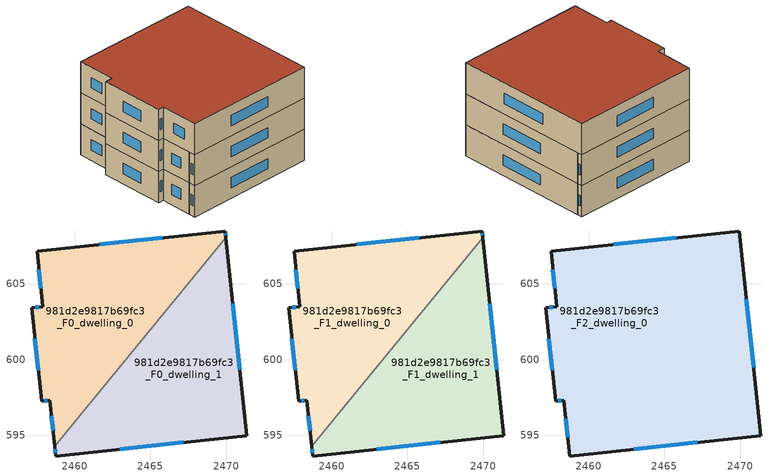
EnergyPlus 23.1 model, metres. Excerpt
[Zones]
981d2e9817b69fc3_F0_dwelling_0
 floor ground (EU_floor_Construction): 2469.93,608.48 2469.97,608.04 2458.7,594.3 2458.37,597.31 2457.84,597.25 2457.17,603.42 2457.89,603.49 2457.53,607.15 z0
 wall outside (EU_wall_Construction): 2469.97,608.04 2469.93,608.48 2457.53,607.15 2457.89,603.49 2457.17,603.42 2457.84,597.25 2458.37,597.31 2458.7,594.3 z0:3
 wall to 981d2e9817b69fc3_F0_dwelling_1 (EU_wall_Construction): 2458.7,594.3 2469.97,608.04 z0:3
 window (EU_Window_Construction): 2458.01,597.27 2458.19,597.29 / 2457.39,601.36 2457.61,599.31 / 2457.65,603.47 2457.41,603.44 / 2457.65,605.93 2457.77,604.71 / 2465.79,608.04 2461.66,607.59 / 2469.96,608.18 2469.94,608.33 / 2458.48,596.31 2458.59,595.3 z1:2
981d2e9817b69fc3_F0_dwelling_1
 floor ground (EU_floor_Construction): 2469.97,608.04 2471.37,594.99 2458.77,593.64 2458.7,594.3 z0
 wall outside (EU_wall_Construction): 2458.7,594.3 2458.77,593.64 2471.37,594.99 2469.97,608.04 z0:3
 window (EU_Window_Construction): 2470.9,599.34 2470.44,603.69 / 2462.97,594.09 2467.17,594.54 / 2458.72,594.08 2458.74,593.86 z1:2
981d2e9817b69fc3_F1_dwelling_0
 floor to 981d2e9817b69fc3_F0_dwelling_0 (EU_floor_Construction): 2469.93,608.48 2469.97,608.04 2458.7,594.3 2458.37,597.31 2457.84,597.25 2457.17,603.42 2457.89,603.49 2457.53,607.15 z3
 wall outside (EU_wall_Construction): 2469.97,608.04 2469.93,608.48 2457.53,607.15 2457.89,603.49 2457.17,603.42 2457.84,597.25 2458.37,597.31 2458.7,594.3 z3:6
 wall to 981d2e9817b69fc3_F1_dwelling_1 (EU_wall_Construction): 2458.7,594.3 2469.97,608.04 z3:6
 window (EU_Window_Construction): 2458.01,597.27 2458.19,597.29 / 2457.39,601.36 2457.61,599.31 / 2457.65,603.47 2457.41,603.44 / 2457.65,605.93 2457.77,604.71 / 2465.79,608.04 2461.66,607.59 / 2469.96,608.18 2469.94,608.33 / 2458.48,596.31 2458.59,595.3 z4:5
981d2e9817b69fc3_F1_dwelling_1
 floor to 981d2e9817b69fc3_F0_dwelling_1 (EU_floor_Construction): 2469.97,608.04 2471.37,594.99 2458.77,593.64 2458.7,594.3 z3
 wall outside (EU_wall_Construction): 2458.7,594.3 2458.77,593.64 2471.37,594.99 2469.97,608.04 z3:6
 window (EU_Window_Construction): 2470.9,599.34 2470.44,603.69 / 2462.97,594.09 2467.17,594.54 / 2458.72,594.08 2458.74,593.86 z4:5
981d2e9817b69fc3_F2_dwelling_0
 floor to 981d2e9817b69fc3_F1_dwelling_0 (EU_floor_Construction): 2469.93,608.48 2469.97,608.04 2458.7,594.3 2458.37,597.31 2457.84,597.25 2457.17,603.42 2457.89,603.49 2457.53,607.15 z6
 floor to 981d2e9817b69fc3_F1_dwelling_1 (EU_floor_Construction): 2469.97,608.04 2471.37,594.99 2458.77,593.64 2458.7,594.3 z6
 wall outside (EU_wall_Construction): 2457.84,597.25 2458.37,597.31 2458.77,593.64 2471.37,594.99 2469.93,608.48 2457.53,607.15 2457.89,603.49 2457.17,603.42 2457.84,597.25 z6:9
 window (EU_Window_Construction): 2458.01,597.27 2458.19,597.29 / 2457.39,601.36 2457.61,599.31 / 2457.65,603.47 2457.41,603.44 / 2457.65,605.93 2457.77,604.71 / 2465.79,608.04 2461.66,607.59 / 2470.89,599.49 2470.41,603.98 / 2462.97,594.09 2467.17,594.54 / 2458.5,596.09 2458.63,594.86 z7:8
 roof outside (EU_roof_Construction): 2471.37,594.99 2469.93,608.48 2457.53,607.15 2457.89,603.49 2457.17,603.42 2457.84,597.25 2458.37,597.31 2458.77,593.64 z9
[Building]
EU S2 Campaign: North Axis=0; Terrain=City; Solar Distribution=FullExterior
[Site:Location]
Bologna: Latitude=44.5; Longitude=11.25; Time Zone=1; Elevation=37
[SizingPeriod:WeatherFileDays]
AnnualSizingPeriod: Begin Month=1; Begin Day of Month=1; End Month=12; End Day of Month=31; Day of Week for Start Day=Monday; Use Weather File Daylight Saving Period=No; Use Weather File Rain and Snow Indicators=No
[MATERIAL]
EU_InternalMass_Material: Roughness=MediumRough; Thickness=0.1; Conductivity=1; Density=1800; Specific Heat=900; Thermal Absorptance=0.9; Solar Absorptance=0.7; Visible Absorptance=0.7
[MATERIAL:NOMASS] Roughness=MediumRough; Thermal Absorptance=0.9; Solar Absorptance=0.7; Visible Absorptance=0.7
Name | Thermal Resistance
EU_wall_NoMass | 0.937881
EU_roof_NoMass | 0.548572
EU_floor_NoMass | 0.71348
[WINDOWMATERIAL:SIMPLEGLAZINGSYSTEM]
EU_Window_SimpleGlazing: UFactor=4.25633; Solar Heat Gain Coefficient=0.85; Visible Transmittance=0.85
[CONSTRUCTION]
EU_wall_Construction: EU_wall_NoMass
EU_roof_Construction: EU_roof_NoMass
EU_floor_Construction: EU_floor_NoMass
EU_InternalMass_Construction: EU_InternalMass_Material
EU_Window_Construction: EU_Window_SimpleGlazing
[ZONE] Type=1; Multiplier=1; Ceiling Height=autocalculate; Floor Area=autocalculate; Part of Total Floor Area=Yes
Name | Volume
981d2e9817b69fc3_F0_dwelling_0 | 261.941
981d2e9817b69fc3_F1_dwelling_0 | 261.943
981d2e9817b69fc3_F2_dwelling_0 | 523.874
981d2e9817b69fc3_F0_dwelling_1; 981d2e9817b69fc3_F1_dwelling_1 | 261.931
[INTERNALMASS] Construction=EU_InternalMass_Construction
Name | Zone or ZoneList | Surface Area
981d2e9817b69fc3_F0_dwelling_0_EU_InternalMass | 981d2e9817b69fc3_F0_dwelling_0 | 87.3137
981d2e9817b69fc3_F0_dwelling_1_EU_InternalMass | 981d2e9817b69fc3_F0_dwelling_1 | 87.3107
981d2e9817b69fc3_F1_dwelling_0_EU_InternalMass | 981d2e9817b69fc3_F1_dwelling_0 | 87.3137
981d2e9817b69fc3_F1_dwelling_1_EU_InternalMass | 981d2e9817b69fc3_F1_dwelling_1 | 87.3107
981d2e9817b69fc3_F2_dwelling_0_EU_InternalMass | 981d2e9817b69fc3_F2_dwelling_0 | 174.628
[OTHEREQUIPMENT] Fuel Type=Electricity; Design Level Calculation Method=Watts/Area; Power per Zone Floor Area=1; Fraction Latent=0; Fraction Radiant=0; Fraction Lost=0; Carbon Dioxide Generation Rate=0; EndUse Subcategory=EU_Step8_InternalGains
Name | Zone or ZoneList or Space or SpaceList | Schedule
EU_Step8_InternalGain_981d2e9817b69fc3_F0_dwelling_0_f000 | 981d2e9817b69fc3_F0_dwelling_0 | EU_Step8_GainSchedule_981d2e9817b69fc3_F0_dwelling_0_f000
EU_Step8_InternalGain_981d2e9817b69fc3_F0_dwelling_1_f000 | 981d2e9817b69fc3_F0_dwelling_1 | EU_Step8_GainSchedule_981d2e9817b69fc3_F0_dwelling_1_f000
EU_Step8_InternalGain_981d2e9817b69fc3_F1_dwelling_0_f000 | 981d2e9817b69fc3_F1_dwelling_0 | EU_Step8_GainSchedule_981d2e9817b69fc3_F1_dwelling_0_f000
EU_Step8_InternalGain_981d2e9817b69fc3_F1_dwelling_1_f000 | 981d2e9817b69fc3_F1_dwelling_1 | EU_Step8_GainSchedule_981d2e9817b69fc3_F1_dwelling_1_f000
EU_Step8_InternalGain_981d2e9817b69fc3_F2_dwelling_0_f000 | 981d2e9817b69fc3_F2_dwelling_0 | EU_Step8_GainSchedule_981d2e9817b69fc3_F2_dwelling_0_f000
[ZONEVENTILATION:DESIGNFLOWRATE] Schedule=EU_AlwaysOn; Design Flow Rate Calculation Method=AirChanges/Hour; Air Changes per Hour=0.687892; Ventilation Type=Natural; Fan Pressure Rise=0; Fan Total Efficiency=1; Constant Term Coefficient=1; Temperature Term Coefficient=0; Velocity Term Coefficient=0; Velocity Squared Term Coefficient=0; Minimum Indoor Temperature=-100; Maximum Indoor Temperature=100; Delta Temperature=-100; Minimum Outdoor Temperature=-100; Maximum Outdoor Temperature=100; Maximum Wind Speed=40
Name | Zone or ZoneList or Space or SpaceList
EU_ConstantAir_981d2e9817b69fc3_F0_dwelling_0 | 981d2e9817b69fc3_F0_dwelling_0
EU_ConstantAir_981d2e9817b69fc3_F0_dwelling_1 | 981d2e9817b69fc3_F0_dwelling_1
EU_ConstantAir_981d2e9817b69fc3_F1_dwelling_0 | 981d2e9817b69fc3_F1_dwelling_0
EU_ConstantAir_981d2e9817b69fc3_F1_dwelling_1 | 981d2e9817b69fc3_F1_dwelling_1
EU_ConstantAir_981d2e9817b69fc3_F2_dwelling_0 | 981d2e9817b69fc3_F2_dwelling_0
[HVACTEMPLATE:THERMOSTAT] Constant Heating Setpoint=20; Constant Cooling Setpoint=50
EU_HeatOnly_981d2e9817b69fc3_F0_dwelling_0; EU_HeatOnly_981d2e9817b69fc3_F0_dwelling_1; EU_HeatOnly_981d2e9817b69fc3_F1_dwelling_0; EU_HeatOnly_981d2e9817b69fc3_F1_dwelling_1; EU_HeatOnly_981d2e9817b69fc3_F2_dwelling_0
[HVACTEMPLATE:ZONE:IDEALLOADSAIRSYSTEM] System Availability Schedule=EU_AlwaysOn; Maximum Heating Supply Air Temperature=50; Minimum Cooling Supply Air Temperature=13; Maximum Heating Supply Air Humidity Ratio=0.0156; Minimum Cooling Supply Air Humidity Ratio=0.0077; Heating Limit=NoLimit; Cooling Limit=NoLimit; Heating Availability Schedule=EU_AlwaysOn; Cooling Availability Schedule=EU_CoolingOff; Dehumidification Control Type=ConstantSensibleHeatRatio; Cooling Sensible Heat Ratio=0.7; Dehumidification Setpoint=60; Humidification Control Type=None; Humidification Setpoint=30; Outdoor Air Method=None; Outdoor Air Flow Rate per Person=0.00944; Outdoor Air Flow Rate per Zone Floor Area=0; Outdoor Air Flow Rate per Zone=0; Demand Controlled Ventilation Type=None; Outdoor Air Economizer Type=NoEconomizer; Heat Recovery Type=None; Sensible Heat Recovery Effectiveness=0.7; Latent Heat Recovery Effectiveness=0.65
Name | Template Thermostat
981d2e9817b69fc3_F0_dwelling_0 | EU_HeatOnly_981d2e9817b69fc3_F0_dwelling_0
981d2e9817b69fc3_F0_dwelling_1 | EU_HeatOnly_981d2e9817b69fc3_F0_dwelling_1
981d2e9817b69fc3_F1_dwelling_0 | EU_HeatOnly_981d2e9817b69fc3_F1_dwelling_0
981d2e9817b69fc3_F1_dwelling_1 | EU_HeatOnly_981d2e9817b69fc3_F1_dwelling_1
981d2e9817b69fc3_F2_dwelling_0 | EU_HeatOnly_981d2e9817b69fc3_F2_dwelling_0
[SIZING:ZONE] Zone Cooling Design Supply Air Temperature Input Method=SupplyAirTemperature; Zone Cooling Design Supply Air Temperature=13; Zone Heating Design Supply Air Temperature Input Method=SupplyAirTemperature; Zone Heating Design Supply Air Temperature=50; Zone Cooling Design Supply Air Humidity Ratio=0.008; Zone Heating Design Supply Air Humidity Ratio=0.008; Cooling Design Air Flow Method=DesignDay; Cooling Design Air Flow Rate=0; Cooling Minimum Air Flow per Zone Floor Area=0.000762; Cooling Minimum Air Flow=0; Cooling Minimum Air Flow Fraction=0.2; Heating Design Air Flow Method=DesignDay; Heating Design Air Flow Rate=0; Heating Maximum Air Flow per Zone Floor Area=0.002032; Heating Maximum Air Flow=0.141576; Heating Maximum Air Flow Fraction=0.3; Account for Dedicated Outdoor Air System=No; Dedicated Outdoor Air System Control Strategy=NeutralSupplyAir; Dedicated Outdoor Air Low Setpoint Temperature for Design=autosize; Dedicated Outdoor Air High Setpoint Temperature for Design=autosize; Zone Load Sizing Method=Sensible Load Only No Latent Load; Zone Latent Cooling Design Supply Air Humidity Ratio Input Method=HumidityRatioDifference; Zone Cooling Design Supply Air Humidity Ratio Difference=0.005; Zone Latent Heating Design Supply Air Humidity Ratio Input Method=HumidityRatioDifference; Zone Humidification Design Supply Air Humidity Ratio Difference=0.005
981d2e9817b69fc3_F0_dwelling_0; 981d2e9817b69fc3_F0_dwelling_1; 981d2e9817b69fc3_F1_dwelling_0; 981d2e9817b69fc3_F1_dwelling_1; 981d2e9817b69fc3_F2_dwelling_0
[SCHEDULE:CONSTANT]
Name | Hourly Value
EU_AlwaysOn | 1
EU_CoolingOff | 0
[SCHEDULE:FILE] Column Number=1; Rows to Skip at Top=0; Number of Hours of Data=8760; Column Separator=Comma; Interpolate to Timestep=No; Minutes per Item=60; Adjust Schedule for Daylight Savings=Yes
Name | File
EU_Step8_GainSchedule_981d2e9817b69fc3_F0_dwelling_0_f000 | ../../schedules/981d2e9817b69fc3/981d2e9817b69fc3_F0_dwelling_0_f000_gain.csv
EU_Step8_GainSchedule_981d2e9817b69fc3_F0_dwelling_1_f000 | ../../schedules/981d2e9817b69fc3/981d2e9817b69fc3_F0_dwelling_1_f000_gain.csv
EU_Step8_GainSchedule_981d2e9817b69fc3_F1_dwelling_0_f000 | ../../schedules/981d2e9817b69fc3/981d2e9817b69fc3_F1_dwelling_0_f000_gain.csv
EU_Step8_GainSchedule_981d2e9817b69fc3_F1_dwelling_1_f000 | ../../schedules/981d2e9817b69fc3/981d2e9817b69fc3_F1_dwelling_1_f000_gain.csv
EU_Step8_GainSchedule_981d2e9817b69fc3_F2_dwelling_0_f000 | ../../schedules/981d2e9817b69fc3/981d2e9817b69fc3_F2_dwelling_0_f000_gain.csv
